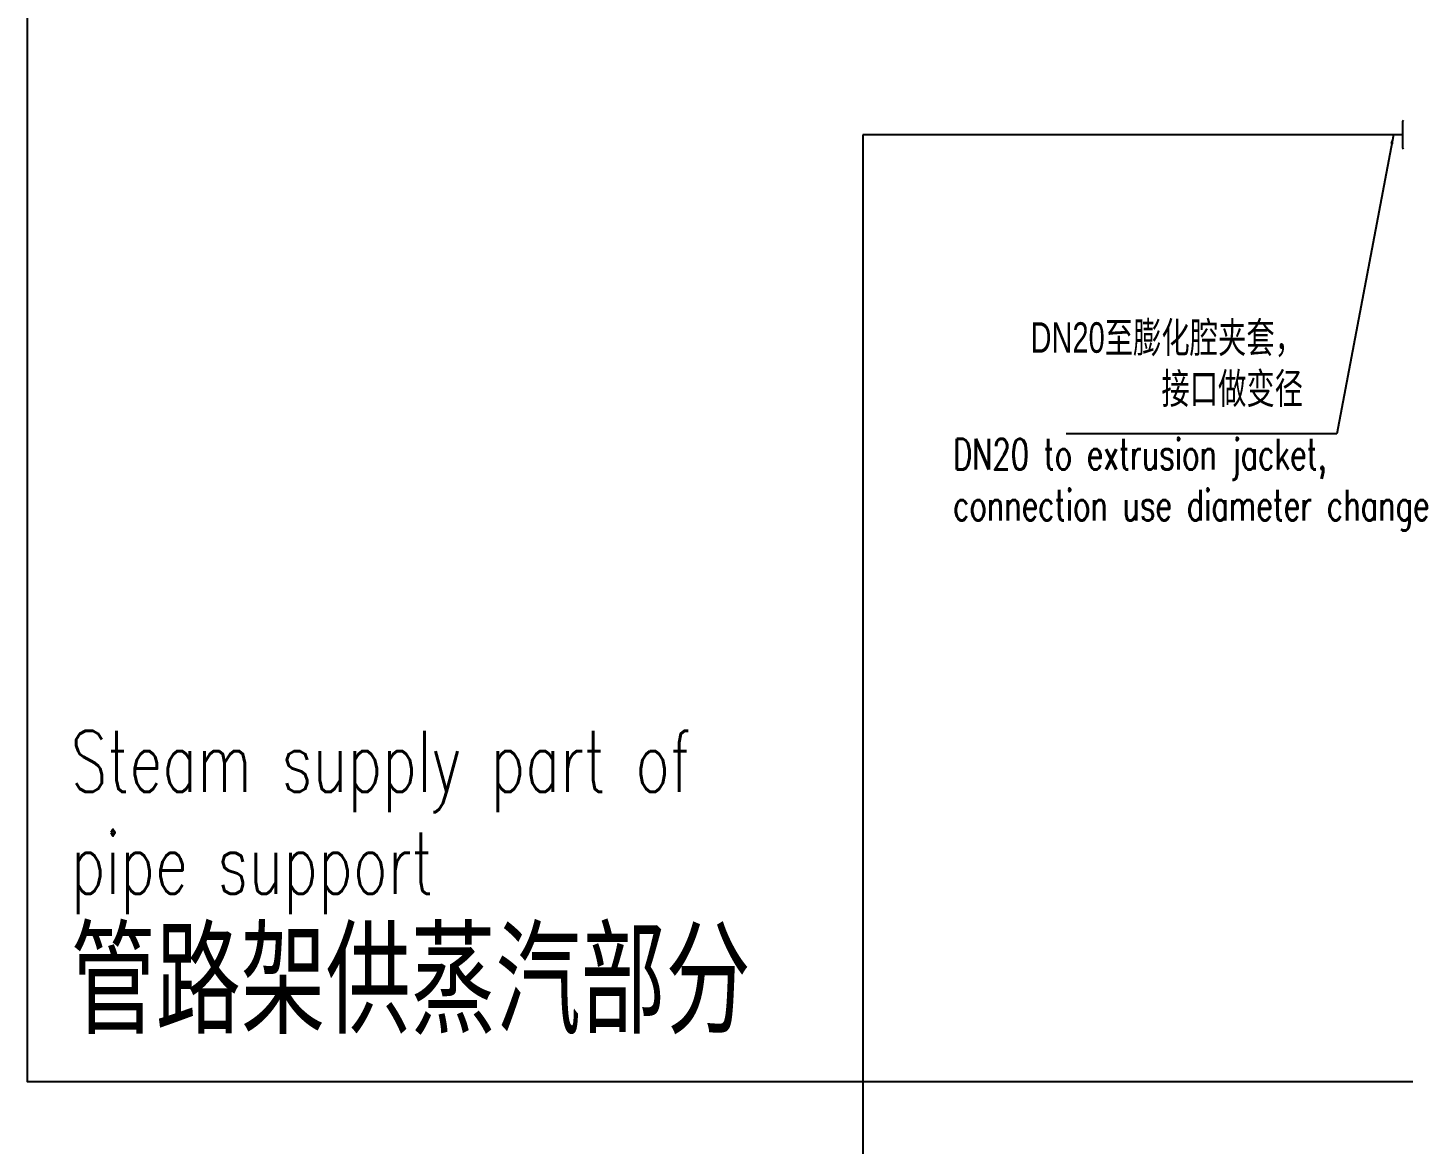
# Model space of a CAD drawing. Extents: x -681219 to -550379, y -242630 to -158199.
# Drawn here: x -639803 to -635298, y -173848 to -170191 of the extents above; entities that cross this region are included whole.
import ezdxf

# ---------------------------------------------------------------- set-up
doc = ezdxf.new("R2010")
doc.units = 0
doc.header["$LTSCALE"] = 1000
doc.layers.get('0').update_dxf_attribs({"linetype": 'CONTINUOUS'})
doc.layers.add('GBT_9119.8_法兰_DN', color=7, linetype='CONTINUOUS')
doc.layers.add('TEXT', color=7, linetype='CONTINUOUS')
doc.styles.add('DIM', font='', dxfattribs={"width": 0.68})
doc.styles.add('DIM_FONT', font='simplex.shx', dxfattribs={"width": 0.7, "bigfont": 'gbcbig.shx'})
doc.styles.get('DIM').set_extended_font_data('SimSun')
doc.dimstyles.new('INTE', dxfattribs={"dimscale": 10, "dimtxt": 3.5, "dimasz": 3, "dimexe": 3, "dimexo": 0, "dimgap": 1, "dimtad": 1, "dimdec": 1, "dimdsep": 46, "dimtxsty": 'Standard', "dimcen": 0, "dimclrd": 1, "dimclre": 1, "dimclrt": 3, "dimaunit": 1, "dimadec": 0, "dimazin": 0, "dimtfac": 1, "dimtdec": 1, "dimtmove": 0, "dimatfit": 0, "dimfxl": 0, "dimarcsym": 0})

msp = doc.modelspace()

# ---------------------------------------------------------------- linework, layer by layer
at = {"color": 1}
for p, q in [((-635301.4607, -170541.5621), (-637068.2935, -170541.5621)), ((-637068.2935, -170541.5621), (-637068.2935, -175025.6802))]:
    msp.add_line(p, q, dxfattribs=at)
at = {"color": 0}
msp.add_lwpolyline([(-639802.9899, -162264.4832), (-629360.0241, -162264.4832), (-629360.0241, -173642.8712), (-639802.9899, -173642.8712)], close=True, dxfattribs=at)
at = {"layer": 'GBT_9119.8_法兰_DN', "color": 7, "linetype": 'Continuous'}
msp.add_line((-635301.4607, -170497.6351), (-635301.4607, -170585.4892), dxfattribs=at)
for centre, start, end in [((-635301.4607, -170494.4974), 270, 0), ((-635301.4607, -170588.6268), 0, 90)]:
    msp.add_arc(centre, 3.1376, start, end, dxfattribs=at)

# ---------------------------------------------------------------- texts
at = {"insert": (-639661.6145, -172493.3348), "char_height": 200, "width": 2309.809796, "attachment_point": 1, "style": 'DIM_FONT'}
msp.add_mtext('Steam supply part of pipe support', dxfattribs=at)
at = {"layer": 'TEXT'}
for s, insert, char_height, width, attachment_point, style in [('{\\fArial|b0|i0|c0|p32;DN20}至膨化腔夹套，\\P接口做变径', (-635627.1209, -171155.6936), 100, 1153.222612, 3, 'DIM'), ('DN20 to extrusion jacket,\\Pconnection use diameter change', (-636773.1051, -171537.8401), 100, 2014.529746, 1, 'DIM_FONT'), ('管路架供蒸汽部分', (-639661.6145, -173152.8574), 300, 2710.669917, 1, 'DIM')]:
    msp.add_mtext(s, dxfattribs=dict(at, insert=insert, char_height=char_height, width=width, attachment_point=attachment_point, style=style))

# ---------------------------------------------------------------- leaders
at = {"annotation_type": 0, "has_hookline": 1, "hookline_direction": 1, "text_width": 846.0221}
msp.add_leader([(-635331.2111, -170541.5621), (-635516.6039, -171520.7648), (-635546.6039, -171520.7648)], dimstyle='INTE', dxfattribs=at)

doc.saveas('drawing.dxf')
